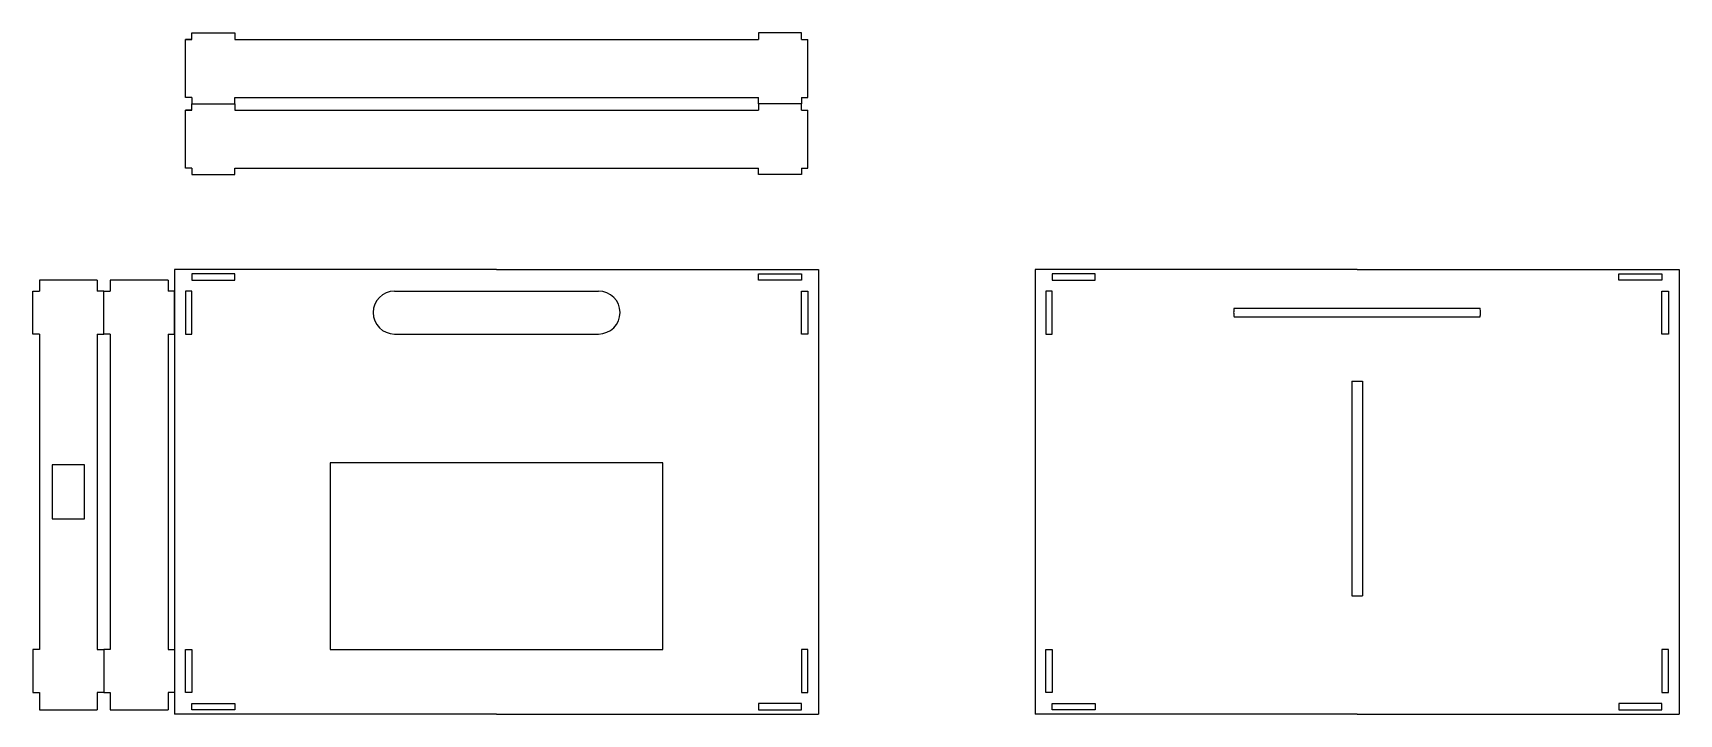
# Model space of a CAD drawing. Header units: inches. Extents: x -109 to 658, y 4 to 321.
import ezdxf

# ---------------------------------------------------------------- set-up
doc = ezdxf.new("R2010")
doc.units = ezdxf.units.IN
doc.header["$MEASUREMENT"] = 0

msp = doc.modelspace()

# ---------------------------------------------------------------- linework, layer by layer
for p, q in [((-38.26, 291.08), (-38.26, 318.08)), ((-38.26, 318.08), (-35.26, 318.08)), ((-35.26, 318.08), (-38.26, 318.08)), ((-15.26, 318.08), (228.74, 318.08)), ((-15.26, 318.08), (228.74, 318.08)), ((248.74, 318.08), (251.74, 318.08)), ((248.74, 318.08), (251.74, 318.08)), ((251.74, 291.08), (251.74, 318.08)), ((-35.26, 291.08), (-38.26, 291.08)), ((-38.26, 258.08), (-38.26, 285.08)), ((-38.26, 285.08), (-35.26, 285.08)), ((-35.26, 285.08), (-38.26, 285.08)), ((-15.26, 291.08), (228.74, 291.08)), ((-15.26, 285.08), (228.74, 285.08)), ((-15.26, 285.08), (228.74, 285.08)), ((248.74, 291.08), (251.74, 291.08)), ((248.74, 285.08), (251.74, 285.08)), ((248.74, 285.08), (251.74, 285.08)), ((251.74, 258.08), (251.74, 285.08)), ((-35.26, 258.08), (-38.26, 258.08)), ((-15.26, 258.08), (228.74, 258.08)), ((248.74, 258.08), (251.74, 258.08)), ((-43.26, 210.86), (-43.26, 3.86)), ((106.74, 210.86), (-43.26, 210.86)), ((106.74, 210.86), (256.74, 210.86)), ((256.74, 210.86), (256.74, 3.86)), ((256.74, 210.86), (256.74, 3.86)), ((357.59, 210.86), (357.59, 3.86)), ((507.59, 210.86), (357.59, 210.86)), ((507.59, 210.86), (657.59, 210.86)), ((657.59, 210.86), (657.59, 3.86)), ((-79.26, 205.86), (-106.26, 205.86)), ((-106.26, 205.86), (-106.26, 200.86)), ((-79.26, 205.86), (-79.26, 200.86)), ((-46.26, 205.86), (-73.26, 205.86)), ((-73.26, 205.86), (-73.26, 200.86)), ((-46.26, 205.86), (-46.26, 200.86)), ((59.24, 200.86), (154.24, 200.86)), ((450.29, 192.86), (564.88, 192.86)), ((49.24, 190.86), (49.24, 190.86)), ((164.24, 190.86), (164.24, 190.86)), ((450.09, 190.86), (450.09, 190.86)), ((450.29, 188.86), (564.88, 188.86)), ((565.09, 190.86), (565.09, 190.86)), ((-106.26, 180.86), (-106.26, 33.86)), ((-79.26, 180.86), (-79.26, 33.86)), ((-73.26, 180.86), (-73.26, 33.86)), ((-46.26, 180.86), (-46.26, 33.86)), ((59.24, 180.86), (154.24, 180.86)), ((505.09, 158.86), (505.09, 58.86)), ((505.09, 158.86), (510.09, 158.86)), ((510.09, 158.86), (510.09, 58.86)), ((505.09, 58.86), (510.09, 58.86)), ((-106.26, 13.86), (-106.26, 5.86)), ((-79.26, 13.86), (-79.26, 5.86)), ((-73.26, 13.86), (-73.26, 5.86)), ((-46.26, 13.86), (-46.26, 5.86)), ((-106.26, 5.86), (-79.26, 5.86)), ((-73.26, 5.86), (-46.26, 5.86)), ((106.74, 3.86), (-43.26, 3.86)), ((106.74, 3.86), (256.74, 3.86)), ((507.59, 3.86), (357.59, 3.86)), ((507.59, 3.86), (657.59, 3.86))]:
    msp.add_line(p, q)
for points in [[(-35.26, 318.08), (-35.26, 321.08), (-15.26, 321.08), (-15.26, 318.08)], [(248.74, 318.08), (248.74, 321.08), (228.74, 321.08), (228.74, 318.08)], [(-35.26, 291.08), (-35.26, 288.08), (-15.26, 288.08), (-15.26, 291.08)], [(-35.26, 285.08), (-35.26, 288.08), (-15.26, 288.08), (-15.26, 285.08)], [(248.74, 291.08), (248.74, 288.08), (228.74, 288.08), (228.74, 291.08)], [(248.74, 285.08), (248.74, 288.08), (228.74, 288.08), (228.74, 285.08)], [(-35.26, 258.08), (-35.26, 255.08), (-15.26, 255.08), (-15.26, 258.08)], [(248.74, 258.08), (248.74, 255.08), (228.74, 255.08), (228.74, 258.08)], [(-106.26, 180.86), (-109.26, 180.86), (-109.26, 200.86), (-106.26, 200.86)], [(-79.26, 180.86), (-76.26, 180.86), (-76.26, 200.86), (-79.26, 200.86)], [(-73.26, 180.86), (-76.26, 180.86), (-76.26, 200.86), (-73.26, 200.86)], [(-46.26, 180.86), (-43.26, 180.86), (-43.26, 200.86), (-46.26, 200.86)], [(-106.26, 33.86), (-109.26, 33.86), (-109.26, 13.86), (-106.26, 13.86)], [(-79.26, 33.86), (-76.26, 33.86), (-76.26, 13.86), (-79.26, 13.86)], [(-73.26, 33.86), (-76.26, 33.86), (-76.26, 13.86), (-73.26, 13.86)], [(-46.26, 33.86), (-43.26, 33.86), (-43.26, 13.86), (-46.26, 13.86)]]:
    msp.add_lwpolyline(points)
for points in [[(-15.26, 205.86), (-15.26, 208.86), (-35.26, 208.86), (-35.26, 205.86)], [(228.74, 205.86), (228.74, 208.86), (248.74, 208.86), (248.74, 205.86)], [(385.59, 205.86), (385.59, 208.86), (365.59, 208.86), (365.59, 205.86)], [(629.59, 205.86), (629.59, 208.86), (649.59, 208.86), (649.59, 205.86)], [(-38.26, 180.86), (-35.26, 180.86), (-35.26, 200.86), (-38.26, 200.86)], [(251.74, 180.86), (248.74, 180.86), (248.74, 200.86), (251.74, 200.86)], [(362.59, 180.86), (365.59, 180.86), (365.59, 200.86), (362.59, 200.86)], [(652.59, 180.86), (649.59, 180.86), (649.59, 200.86), (652.59, 200.86)], [(-100.26, 94.86), (-85.26, 94.86), (-85.26, 119.86), (-100.26, 119.86)], [(29.24, 33.86), (184.24, 33.86), (184.24, 120.86), (29.24, 120.86)], [(-38.26, 33.86), (-35.26, 33.86), (-35.26, 13.86), (-38.26, 13.86)], [(251.74, 33.86), (248.74, 33.86), (248.74, 13.86), (251.74, 13.86)], [(362.59, 33.86), (365.59, 33.86), (365.59, 13.86), (362.59, 13.86)], [(652.59, 33.86), (649.59, 33.86), (649.59, 13.86), (652.59, 13.86)], [(-15.26, 8.86), (-15.26, 5.86), (-35.26, 5.86), (-35.26, 8.86)], [(228.74, 8.86), (228.74, 5.86), (248.74, 5.86), (248.74, 8.86)], [(385.59, 8.86), (385.59, 5.86), (365.59, 5.86), (365.59, 8.86)], [(629.59, 8.86), (629.59, 5.86), (649.59, 5.86), (649.59, 8.86)]]:
    msp.add_lwpolyline(points, close=True)
for centre, start, end in [((59.24, 190.86), 90, 180), ((154.24, 190.86), 0, 90), ((460.09, 190.86), 168.46304, 180), ((555.09, 190.86), 0, 11.53696), ((59.24, 190.86), 180, 270), ((154.24, 190.86), 270, 0), ((460.09, 190.86), 180, 191.53696), ((555.09, 190.86), 348.46304, 0)]:
    msp.add_arc(centre, 10, start, end)

doc.saveas('drawing.dxf')
